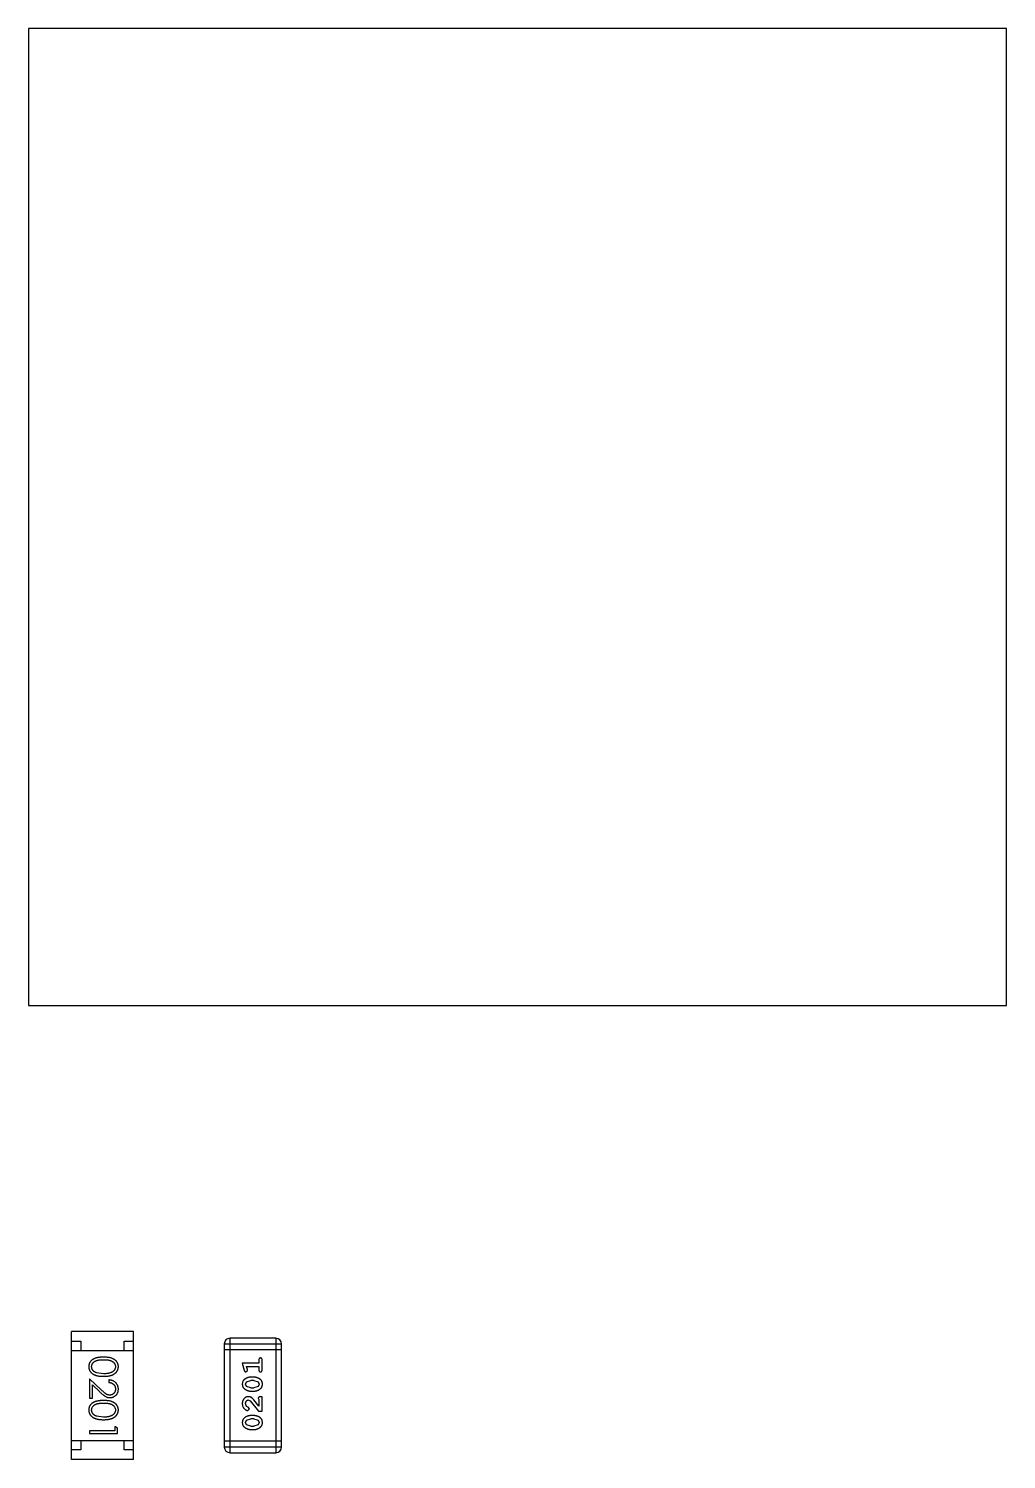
# Model space of a CAD drawing. Header units: inches. Extents: x 246 to 500, y -220 to -17.
# Drawn here: x 443.15 to 448.35, y -162.51 to -154.9 of the extents above; entities that cross this region are included whole.
import ezdxf

# ---------------------------------------------------------------- set-up
doc = ezdxf.new("R2010")
doc.units = ezdxf.units.IN
doc.header["$LTSCALE"] = 1.21
doc.header["$MEASUREMENT"] = 0
doc.layers.get('0').update_dxf_attribs({"linetype": 'CONTINUOUS'})

msp = doc.modelspace()

# ---------------------------------------------------------------- linework, layer by layer
at = {"color": 7, "linetype": 'Continuous'}
for p, q in [((448.3469, -154.8986), (443.1469, -154.8986)), ((443.1469, -154.8986), (443.1469, -160.0986)), ((448.3469, -160.0986), (448.3469, -154.8986)), ((443.1469, -160.0986), (448.3469, -160.0986)), ((443.705, -161.8335), (443.375, -161.8335)), ((443.375, -162.5135), (443.375, -161.8335)), ((443.375, -161.8835), (443.425, -161.8835)), ((443.425, -161.8835), (443.425, -161.9335)), ((443.655, -161.8835), (443.705, -161.8835)), ((443.655, -161.9335), (443.655, -161.8835)), ((443.705, -162.5135), (443.705, -161.8335)), ((444.4619, -161.8688), (444.218, -161.8688)), ((444.218, -162.4784), (444.218, -161.8688)), ((444.4619, -161.8688), (444.4619, -162.4784)), ((443.375, -161.9335), (443.705, -161.9335)), ((444.1876, -161.8993), (444.4924, -161.8993)), ((444.1876, -161.8993), (444.1876, -162.4479)), ((444.4924, -161.9298), (444.1876, -161.9298)), ((444.4924, -162.4479), (444.4924, -161.8993)), ((444.3714, -162.0021), (444.2833, -162.0021)), ((444.2833, -162.0021), (444.2932, -162.0387)), ((444.3024, -162.0477), (444.3116, -162.0399)), ((444.3064, -162.0194), (444.3714, -162.0194)), ((444.3106, -162.0344), (444.3064, -162.0194)), ((444.3116, -162.0399), (444.3106, -162.0344)), ((444.3714, -161.9848), (444.3714, -162.0021)), ((444.3714, -162.0194), (444.3714, -162.0367)), ((444.3887, -162.0367), (444.3887, -161.9848)), ((443.5324, -162.1431), (443.4703, -162.085)), ((443.4703, -162.085), (443.4703, -162.1869)), ((443.4857, -162.1171), (443.5257, -162.1546)), ((443.4857, -162.1869), (443.4857, -162.1171)), ((443.5453, -162.058), (443.5076, -162.0524)), ((443.5741, -162.0907), (443.5741, -162.1042)), ((444.3006, -162.1131), (444.3059, -162.1009)), ((444.3064, -162.1254), (444.3006, -162.1131)), ((444.3059, -162.1009), (444.3282, -162.0934)), ((444.3457, -162.0761), (444.3279, -162.0761)), ((444.3454, -162.0934), (444.3282, -162.0934)), ((444.3454, -162.0934), (444.3672, -162.1006)), ((444.3672, -162.1006), (444.373, -162.1129)), ((444.373, -162.1129), (444.3677, -162.125)), ((443.4703, -162.1869), (443.4857, -162.1869)), ((444.3282, -162.1327), (444.3064, -162.1254)), ((444.3152, -162.1972), (444.3249, -162.202)), ((444.3279, -162.15), (444.3457, -162.15)), ((444.3282, -162.1327), (444.3454, -162.1327)), ((444.3714, -162.2302), (444.3444, -162.1967)), ((444.3677, -162.125), (444.3454, -162.1327)), ((444.3683, -162.1885), (444.3714, -162.194)), ((444.3714, -162.194), (444.3714, -162.2302)), ((444.3887, -162.1799), (444.3809, -162.1799)), ((444.3887, -162.257), (444.3887, -162.1799)), ((444.306, -162.2316), (444.3006, -162.2167)), ((444.3145, -162.2365), (444.306, -162.2316)), ((444.3126, -162.2538), (444.3211, -162.245)), ((444.3211, -162.245), (444.3145, -162.2365)), ((444.3249, -162.202), (444.3698, -162.257)), ((444.3698, -162.257), (444.3887, -162.257)), ((443.5453, -162.2888), (443.5076, -162.2831)), ((443.6203, -162.3476), (443.6049, -162.3388)), ((443.6049, -162.3388), (443.6049, -162.3619)), ((443.6203, -162.3753), (443.6203, -162.3476)), ((444.3006, -162.3176), (444.3059, -162.3054)), ((444.3064, -162.33), (444.3006, -162.3176)), ((444.3059, -162.3054), (444.3282, -162.2979)), ((444.3282, -162.3372), (444.3064, -162.33)), ((444.3457, -162.2806), (444.3279, -162.2806)), ((444.3454, -162.2979), (444.3282, -162.2979)), ((444.3282, -162.3372), (444.3454, -162.3372)), ((444.3454, -162.2979), (444.3672, -162.3051)), ((444.3677, -162.3296), (444.3454, -162.3372)), ((444.3672, -162.3051), (444.373, -162.3174)), ((444.373, -162.3174), (444.3677, -162.3296)), ((443.375, -162.4135), (443.705, -162.4135)), ((443.425, -162.4135), (443.425, -162.4635)), ((443.6049, -162.3619), (443.4703, -162.3619)), ((443.4703, -162.3619), (443.4703, -162.3753)), ((443.4703, -162.3753), (443.6203, -162.3753)), ((443.655, -162.4635), (443.655, -162.4135)), ((444.4924, -162.4174), (444.1876, -162.4174)), ((444.3279, -162.3545), (444.3457, -162.3545)), ((443.425, -162.4635), (443.375, -162.4635)), ((443.705, -162.4635), (443.655, -162.4635)), ((444.4924, -162.4479), (444.1876, -162.4479)), ((444.218, -162.4784), (444.4619, -162.4784)), ((443.705, -162.5135), (443.375, -162.5135))]:
    msp.add_line(p, q, dxfattribs=at)
for centre, start, end in [((444.218, -161.8993), 89.9999, 179.9999), ((444.4619, -161.8993), 359.9999, 89.9999), ((444.218, -162.4479), 179.9999, 269.9999), ((444.4619, -162.4479), 269.9999, 359.9999)]:
    msp.add_arc(centre, 0.0305, start, end, dxfattribs=at)
for points, knots in [([(443.5452, -161.9696), (443.5428, -161.9696), (443.5382, -161.9696), (443.5314, -161.9699), (443.5251, -161.9704), (443.5191, -161.9711), (443.5136, -161.972), (443.5084, -161.9731), (443.5037, -161.9744), (443.4994, -161.9759), (443.4954, -161.9776), (443.4917, -161.9795), (443.4882, -161.9815), (443.485, -161.9837), (443.482, -161.986), (443.4793, -161.9884), (443.4769, -161.9911), (443.4747, -161.9939), (443.4727, -161.9968), (443.4711, -161.9998), (443.4696, -162.0029), (443.4685, -162.0061), (443.4676, -162.0094), (443.4669, -162.0127), (443.4665, -162.0162), (443.4665, -162.0185), (443.4664, -162.0197)], [0, 0, 0, 0, 0.068113, 0.132564, 0.193427, 0.250218, 0.303569, 0.353576, 0.400235, 0.443586, 0.484619, 0.524292, 0.56238, 0.599049, 0.63494, 0.669782, 0.704009, 0.737842, 0.771098, 0.803896, 0.836415, 0.868639, 0.900715, 0.933378, 0.966213, 1, 1, 1, 1]), ([(443.4664, -162.0197), (443.4664, -162.0209), (443.4665, -162.0233), (443.4669, -162.0268), (443.4676, -162.0302), (443.4685, -162.0336), (443.4697, -162.0368), (443.4712, -162.04), (443.4729, -162.0431), (443.4749, -162.0461), (443.4772, -162.049), (443.4797, -162.0518), (443.4825, -162.0544), (443.4855, -162.0568), (443.4888, -162.059), (443.4924, -162.0611), (443.4962, -162.063), (443.5003, -162.0648), (443.5046, -162.0664), (443.5094, -162.0677), (443.5145, -162.0689), (443.5199, -162.0699), (443.5257, -162.0706), (443.5319, -162.0711), (443.5385, -162.0714), (443.5429, -162.0715), (443.5452, -162.0715)], [0, 0, 0, 0, 0.033824, 0.067298, 0.10028, 0.133019, 0.165736, 0.198792, 0.232372, 0.266409, 0.301016, 0.336196, 0.371972, 0.408574, 0.446394, 0.485225, 0.525372, 0.567224, 0.611081, 0.65775, 0.70702, 0.759235, 0.814484, 0.873227, 0.934937, 1, 1, 1, 1]), ([(443.4818, -162.0202), (443.4819, -162.0185), (443.4821, -162.0152), (443.4834, -162.0103), (443.4854, -162.0056), (443.4878, -162.0018), (443.4901, -161.999), (443.492, -161.9969), (443.4942, -161.995), (443.4965, -161.9933), (443.499, -161.9916), (443.5017, -161.9902), (443.5046, -161.9888), (443.5077, -161.9876), (443.5111, -161.9865), (443.5149, -161.9856), (443.5191, -161.9848), (443.5236, -161.9841), (443.5285, -161.9837), (443.5337, -161.9833), (443.5394, -161.983), (443.5433, -161.983), (443.5453, -161.983)], [0, 0, 0, 0, 0.060034, 0.120278, 0.182348, 0.247919, 0.281641, 0.315701, 0.350322, 0.385703, 0.421819, 0.459196, 0.497866, 0.538301, 0.58121, 0.628183, 0.679403, 0.734699, 0.794074, 0.858416, 0.927049, 1, 1, 1, 1]), ([(443.5076, -162.0524), (443.5065, -162.052), (443.5045, -162.0512), (443.5015, -162.0499), (443.4988, -162.0484), (443.4963, -162.0468), (443.494, -162.0451), (443.4918, -162.0432), (443.4899, -162.0412), (443.4877, -162.0384), (443.4853, -162.0347), (443.4833, -162.03), (443.482, -162.0252), (443.4819, -162.0218), (443.4818, -162.0202)], [0, 0, 0, 0, 0.075949, 0.148549, 0.218996, 0.286119, 0.351826, 0.416074, 0.478265, 0.540325, 0.660405, 0.774606, 0.887187, 1, 1, 1, 1]), ([(443.6241, -162.0197), (443.6241, -162.0185), (443.6241, -162.0162), (443.6237, -162.0127), (443.623, -162.0094), (443.6221, -162.0061), (443.6209, -162.0029), (443.6194, -161.9998), (443.6177, -161.9967), (443.6158, -161.9938), (443.6135, -161.991), (443.6111, -161.9883), (443.6084, -161.9858), (443.6054, -161.9835), (443.6022, -161.9814), (443.5988, -161.9793), (443.5951, -161.9775), (443.5911, -161.9758), (443.5868, -161.9744), (443.5821, -161.9731), (443.577, -161.972), (443.5714, -161.9711), (443.5655, -161.9704), (443.5591, -161.9699), (443.5523, -161.9696), (443.5476, -161.9696), (443.5452, -161.9696)], [0, 0, 0, 0, 0.033742, 0.066533, 0.099153, 0.13154, 0.164087, 0.196563, 0.229707, 0.263315, 0.297504, 0.331686, 0.366482, 0.4021, 0.438958, 0.476748, 0.515985, 0.556589, 0.599519, 0.645765, 0.695487, 0.748721, 0.805687, 0.866754, 0.931405, 1, 1, 1, 1]), ([(443.5452, -162.0715), (443.5475, -162.0715), (443.552, -162.0714), (443.5586, -162.0711), (443.5648, -162.0706), (443.5706, -162.0698), (443.5761, -162.0689), (443.5812, -162.0677), (443.586, -162.0663), (443.5904, -162.0647), (443.5945, -162.0629), (443.5983, -162.061), (443.6019, -162.0589), (443.6052, -162.0566), (443.6082, -162.0542), (443.611, -162.0516), (443.6135, -162.0489), (443.6157, -162.046), (443.6177, -162.0431), (443.6194, -162.04), (443.6209, -162.0368), (443.6221, -162.0336), (443.623, -162.0302), (443.6237, -162.0268), (443.6241, -162.0233), (443.6241, -162.0209), (443.6241, -162.0197)], [0, 0, 0, 0, 0.065278, 0.127205, 0.186168, 0.241675, 0.294115, 0.343609, 0.390387, 0.434463, 0.476646, 0.517002, 0.555936, 0.593716, 0.630057, 0.665601, 0.700745, 0.734917, 0.768681, 0.802087, 0.834849, 0.867433, 0.900138, 0.932806, 0.966212, 1, 1, 1, 1]), ([(443.5453, -161.983), (443.5473, -161.983), (443.5512, -161.983), (443.5569, -161.9833), (443.5621, -161.9836), (443.567, -161.9842), (443.5716, -161.9848), (443.5757, -161.9856), (443.5795, -161.9865), (443.5829, -161.9876), (443.586, -161.9888), (443.5889, -161.9902), (443.5916, -161.9917), (443.5941, -161.9933), (443.5964, -161.9951), (443.5986, -161.997), (443.6005, -161.999), (443.6027, -162.0018), (443.6051, -162.0056), (443.6072, -162.0103), (443.6085, -162.0152), (443.6087, -162.0185), (443.6087, -162.0202)], [0, 0, 0, 0, 0.073302, 0.142286, 0.206253, 0.266017, 0.321612, 0.372532, 0.419497, 0.462398, 0.502825, 0.541489, 0.579034, 0.615143, 0.650298, 0.684912, 0.718701, 0.752189, 0.817245, 0.879117, 0.939613, 1, 1, 1, 1]), ([(443.6087, -162.0202), (443.6087, -162.0218), (443.6085, -162.0251), (443.6072, -162.0299), (443.6051, -162.0346), (443.6028, -162.0384), (443.6005, -162.0412), (443.5985, -162.0433), (443.5962, -162.0452), (443.5938, -162.047), (443.591, -162.0487), (443.5881, -162.0503), (443.5849, -162.0517), (443.5815, -162.053), (443.5778, -162.0542), (443.5739, -162.0553), (443.5697, -162.0561), (443.5653, -162.0568), (443.5607, -162.0573), (443.5558, -162.0578), (443.5506, -162.058), (443.5471, -162.058), (443.5453, -162.058)], [0, 0, 0, 0, 0.059689, 0.119507, 0.181075, 0.246162, 0.279894, 0.314468, 0.350403, 0.387474, 0.426147, 0.466624, 0.508745, 0.553328, 0.600058, 0.649177, 0.700552, 0.754894, 0.811825, 0.871514, 0.934319, 1, 1, 1, 1]), ([(444.2932, -162.0387), (444.2935, -162.0395), (444.2939, -162.0411), (444.2948, -162.0432), (444.2957, -162.0448), (444.2967, -162.046), (444.2979, -162.0468), (444.2992, -162.0473), (444.3007, -162.0477), (444.3018, -162.0477), (444.3024, -162.0477)], [0, 0, 0, 0, 0.187321, 0.344927, 0.475328, 0.579604, 0.674244, 0.773631, 0.882025, 1, 1, 1, 1]), ([(444.3801, -161.9738), (444.3795, -161.9738), (444.3783, -161.9739), (444.3766, -161.9744), (444.3751, -161.9752), (444.3738, -161.9764), (444.3727, -161.978), (444.3719, -161.9799), (444.3715, -161.9822), (444.3714, -161.9839), (444.3714, -161.9848)], [0, 0, 0, 0, 0.11517, 0.223509, 0.328254, 0.438012, 0.553651, 0.682263, 0.830856, 1, 1, 1, 1]), ([(444.3714, -162.0367), (444.3714, -162.0376), (444.3715, -162.0393), (444.3719, -162.0416), (444.3727, -162.0436), (444.3738, -162.0452), (444.3751, -162.0463), (444.3766, -162.0471), (444.3783, -162.0476), (444.3795, -162.0477), (444.3801, -162.0477)], [0, 0, 0, 0, 0.169102, 0.317658, 0.446239, 0.563118, 0.671828, 0.776546, 0.884858, 1, 1, 1, 1]), ([(444.3887, -161.9848), (444.3887, -161.9839), (444.3887, -161.9822), (444.3882, -161.9799), (444.3875, -161.978), (444.3864, -161.9764), (444.3851, -161.9752), (444.3835, -161.9744), (444.3819, -161.9739), (444.3807, -161.9738), (444.3801, -161.9738)], [0, 0, 0, 0, 0.169012, 0.317488, 0.445429, 0.560977, 0.67065, 0.776666, 0.88492, 1, 1, 1, 1]), ([(444.3801, -162.0477), (444.3807, -162.0477), (444.3819, -162.0476), (444.3835, -162.0471), (444.3851, -162.0463), (444.3864, -162.0452), (444.3875, -162.0436), (444.3882, -162.0416), (444.3887, -162.0393), (444.3887, -162.0376), (444.3887, -162.0367)], [0, 0, 0, 0, 0.115051, 0.223278, 0.329269, 0.437893, 0.554681, 0.682591, 0.83103, 1, 1, 1, 1]), ([(443.6241, -162.1396), (443.6241, -162.138), (443.624, -162.1347), (443.6233, -162.1298), (443.6222, -162.1252), (443.6207, -162.1208), (443.6187, -162.1166), (443.6163, -162.1126), (443.6134, -162.1087), (443.6101, -162.1052), (443.6065, -162.1019), (443.6026, -162.099), (443.5984, -162.0966), (443.594, -162.0946), (443.5894, -162.0929), (443.5845, -162.0918), (443.5794, -162.091), (443.5759, -162.0908), (443.5741, -162.0907)], [0, 0, 0, 0, 0.06445, 0.126725, 0.187421, 0.247417, 0.306749, 0.366595, 0.427749, 0.490235, 0.553031, 0.614805, 0.676505, 0.738096, 0.801021, 0.864897, 0.931209, 1, 1, 1, 1]), ([(443.5741, -162.1042), (443.5755, -162.1043), (443.5781, -162.1046), (443.5818, -162.1053), (443.5854, -162.1062), (443.5887, -162.1075), (443.5918, -162.109), (443.5947, -162.1107), (443.5973, -162.1127), (443.5997, -162.115), (443.6018, -162.1175), (443.6037, -162.1201), (443.6052, -162.1229), (443.6065, -162.1258), (443.6075, -162.1289), (443.6082, -162.1321), (443.6086, -162.1355), (443.6087, -162.1378), (443.6087, -162.139)], [0, 0, 0, 0, 0.073648, 0.143686, 0.210962, 0.275557, 0.338064, 0.399311, 0.4594, 0.51934, 0.579024, 0.637809, 0.695959, 0.754122, 0.813113, 0.873453, 0.935561, 1, 1, 1, 1]), ([(444.3279, -162.0761), (444.3269, -162.0761), (444.3247, -162.0761), (444.3215, -162.0764), (444.3184, -162.0769), (444.3153, -162.0776), (444.3122, -162.0785), (444.3092, -162.0796), (444.3063, -162.0809), (444.3034, -162.0824), (444.3006, -162.084), (444.2981, -162.0857), (444.2958, -162.0873), (444.2937, -162.089), (444.2918, -162.0907), (444.2902, -162.0924), (444.2887, -162.0942), (444.2872, -162.0965), (444.2856, -162.0997), (444.2843, -162.1039), (444.2835, -162.1084), (444.2834, -162.1116), (444.2833, -162.1132)], [0, 0, 0, 0, 0.049855, 0.099516, 0.148482, 0.19758, 0.246804, 0.296268, 0.346517, 0.397047, 0.446826, 0.49336, 0.537801, 0.579207, 0.617974, 0.654833, 0.689171, 0.722088, 0.786392, 0.853518, 0.924186, 1, 1, 1, 1]), ([(444.2833, -162.1132), (444.2834, -162.1146), (444.2834, -162.1174), (444.2841, -162.1215), (444.2853, -162.1254), (444.2868, -162.1289), (444.2889, -162.1322), (444.2914, -162.1353), (444.2944, -162.1381), (444.2978, -162.1405), (444.3014, -162.1427), (444.3051, -162.1447), (444.3088, -162.1463), (444.3125, -162.1477), (444.3163, -162.1487), (444.3202, -162.1495), (444.324, -162.1499), (444.3266, -162.15), (444.3279, -162.15)], [0, 0, 0, 0, 0.06692, 0.130834, 0.19258, 0.252759, 0.312631, 0.373411, 0.436359, 0.501894, 0.568244, 0.632472, 0.69556, 0.757163, 0.818592, 0.878885, 0.939235, 1, 1, 1, 1]), ([(444.3903, -162.113), (444.3903, -162.1115), (444.3902, -162.1087), (444.3895, -162.1046), (444.3883, -162.1008), (444.3868, -162.0972), (444.3847, -162.0939), (444.3822, -162.0908), (444.3793, -162.088), (444.3759, -162.0856), (444.3723, -162.0834), (444.3686, -162.0814), (444.3649, -162.0798), (444.3611, -162.0784), (444.3573, -162.0774), (444.3535, -162.0766), (444.3496, -162.0761), (444.347, -162.0761), (444.3457, -162.0761)], [0, 0, 0, 0, 0.067217, 0.131051, 0.19272, 0.252824, 0.312745, 0.373449, 0.436041, 0.501494, 0.567761, 0.632087, 0.695096, 0.757109, 0.817993, 0.878657, 0.939311, 1, 1, 1, 1]), ([(444.3457, -162.15), (444.3468, -162.15), (444.3489, -162.1499), (444.3521, -162.1496), (444.3552, -162.1492), (444.3583, -162.1484), (444.3613, -162.1476), (444.3643, -162.1464), (444.3673, -162.1452), (444.3702, -162.1437), (444.3729, -162.1421), (444.3754, -162.1405), (444.3777, -162.1389), (444.3799, -162.1372), (444.3817, -162.1355), (444.3834, -162.1338), (444.3848, -162.1321), (444.3864, -162.1297), (444.388, -162.1265), (444.3893, -162.1223), (444.3902, -162.1178), (444.3902, -162.1146), (444.3903, -162.113)], [0, 0, 0, 0, 0.049886, 0.09882, 0.148132, 0.19689, 0.246038, 0.295176, 0.345305, 0.395692, 0.445312, 0.491875, 0.535813, 0.577009, 0.616081, 0.652689, 0.687585, 0.720206, 0.785062, 0.85223, 0.923759, 1, 1, 1, 1]), ([(443.5257, -162.1546), (443.5273, -162.156), (443.5302, -162.1588), (443.5346, -162.1628), (443.5387, -162.1663), (443.5426, -162.1695), (443.5462, -162.1724), (443.5496, -162.1748), (443.5527, -162.1769), (443.5566, -162.1793), (443.5613, -162.1816), (443.5672, -162.1835), (443.5733, -162.1847), (443.5774, -162.1849), (443.5795, -162.185)], [0, 0, 0, 0, 0.09953, 0.192079, 0.277712, 0.357454, 0.429648, 0.495771, 0.555538, 0.608657, 0.707578, 0.804328, 0.901298, 1, 1, 1, 1]), ([(443.5783, -162.1715), (443.5767, -162.1714), (443.5735, -162.1713), (443.5687, -162.1703), (443.564, -162.1686), (443.5602, -162.1666), (443.5571, -162.1645), (443.5544, -162.1627), (443.5515, -162.1603), (443.5482, -162.1577), (443.5447, -162.1546), (443.5408, -162.1511), (443.5367, -162.1473), (443.5338, -162.1445), (443.5324, -162.1431)], [0, 0, 0, 0, 0.088014, 0.174976, 0.2638, 0.355443, 0.406413, 0.465519, 0.533076, 0.609353, 0.693899, 0.787171, 0.889197, 1, 1, 1, 1]), ([(443.6087, -162.139), (443.6087, -162.1401), (443.6087, -162.1423), (443.6082, -162.1455), (443.6075, -162.1486), (443.6065, -162.1516), (443.6053, -162.1544), (443.6037, -162.1571), (443.6019, -162.1597), (443.5998, -162.1621), (443.5975, -162.1643), (443.5951, -162.1662), (443.5926, -162.1678), (443.5899, -162.1692), (443.5872, -162.1702), (443.5843, -162.1709), (443.5814, -162.1714), (443.5794, -162.1715), (443.5783, -162.1715)], [0, 0, 0, 0, 0.068027, 0.133505, 0.19695, 0.26027, 0.322741, 0.384982, 0.448465, 0.513424, 0.578224, 0.640011, 0.700094, 0.760067, 0.819012, 0.877878, 0.938035, 1, 1, 1, 1]), ([(443.5795, -162.185), (443.581, -162.1849), (443.5839, -162.1848), (443.5882, -162.1843), (443.5924, -162.1832), (443.5964, -162.1819), (443.6003, -162.1801), (443.604, -162.1779), (443.6075, -162.1754), (443.6109, -162.1725), (443.614, -162.1693), (443.6167, -162.1657), (443.619, -162.162), (443.6209, -162.158), (443.6223, -162.1537), (443.6234, -162.1492), (443.624, -162.1445), (443.6241, -162.1413), (443.6241, -162.1396)], [0, 0, 0, 0, 0.06271, 0.123347, 0.183401, 0.242828, 0.302097, 0.36242, 0.423725, 0.487032, 0.550491, 0.612709, 0.674265, 0.73617, 0.799211, 0.863483, 0.930525, 1, 1, 1, 1]), ([(444.3161, -162.1799), (444.315, -162.1799), (444.3128, -162.18), (444.3095, -162.1805), (444.3064, -162.1813), (444.3035, -162.1824), (444.3006, -162.1839), (444.2979, -162.1857), (444.2953, -162.1878), (444.2929, -162.1902), (444.2906, -162.1928), (444.2887, -162.1957), (444.287, -162.1987), (444.2856, -162.2019), (444.2846, -162.2053), (444.2838, -162.2089), (444.2834, -162.2127), (444.2833, -162.2152), (444.2833, -162.2166)], [0, 0, 0, 0, 0.060981, 0.120256, 0.178148, 0.236115, 0.293993, 0.352864, 0.413358, 0.476056, 0.539296, 0.602396, 0.665116, 0.728325, 0.792919, 0.859317, 0.928302, 1, 1, 1, 1]), ([(444.3006, -162.2167), (444.3007, -162.2153), (444.3008, -162.2126), (444.3016, -162.2088), (444.303, -162.2054), (444.3049, -162.2025), (444.3072, -162.2002), (444.3096, -162.1984), (444.3123, -162.1974), (444.3142, -162.1973), (444.3152, -162.1972)], [0, 0, 0, 0, 0.156344, 0.299348, 0.4327, 0.561, 0.682299, 0.791883, 0.89611, 1, 1, 1, 1]), ([(444.3444, -162.1967), (444.3436, -162.1958), (444.3421, -162.1941), (444.3399, -162.1917), (444.3378, -162.1896), (444.3358, -162.1877), (444.3339, -162.1861), (444.3322, -162.1848), (444.3305, -162.1836), (444.3285, -162.1825), (444.3259, -162.1814), (444.3227, -162.1805), (444.3195, -162.18), (444.3172, -162.1799), (444.3161, -162.1799)], [0, 0, 0, 0, 0.103002, 0.197728, 0.285279, 0.365235, 0.437224, 0.502446, 0.560545, 0.611446, 0.707576, 0.80349, 0.900532, 1, 1, 1, 1]), ([(444.3809, -162.1799), (444.3798, -162.1799), (444.3778, -162.1799), (444.3751, -162.1804), (444.3729, -162.1811), (444.3711, -162.1821), (444.3698, -162.1834), (444.3689, -162.185), (444.3683, -162.1867), (444.3683, -162.1879), (444.3683, -162.1885)], [0, 0, 0, 0, 0.1844, 0.34094, 0.473574, 0.586824, 0.690029, 0.789175, 0.890445, 1, 1, 1, 1]), ([(443.5452, -162.2003), (443.5428, -162.2004), (443.5382, -162.2004), (443.5314, -162.2007), (443.5251, -162.2012), (443.5191, -162.2019), (443.5136, -162.2028), (443.5084, -162.2039), (443.5037, -162.2052), (443.4994, -162.2067), (443.4954, -162.2084), (443.4917, -162.2103), (443.4882, -162.2123), (443.485, -162.2144), (443.482, -162.2167), (443.4793, -162.2192), (443.4769, -162.2219), (443.4747, -162.2247), (443.4727, -162.2276), (443.4711, -162.2306), (443.4696, -162.2337), (443.4685, -162.2369), (443.4676, -162.2402), (443.4669, -162.2435), (443.4665, -162.247), (443.4665, -162.2493), (443.4664, -162.2505)], [0, 0, 0, 0, 0.068113, 0.132564, 0.193427, 0.250218, 0.303569, 0.353576, 0.400235, 0.443586, 0.484619, 0.524292, 0.56238, 0.599049, 0.63494, 0.669782, 0.704009, 0.737842, 0.771098, 0.803896, 0.836415, 0.868639, 0.900715, 0.933378, 0.966213, 1, 1, 1, 1]), ([(443.4664, -162.2505), (443.4664, -162.2517), (443.4665, -162.2541), (443.4669, -162.2576), (443.4676, -162.261), (443.4685, -162.2644), (443.4697, -162.2676), (443.4712, -162.2708), (443.4729, -162.2739), (443.4749, -162.2769), (443.4772, -162.2798), (443.4797, -162.2825), (443.4825, -162.2851), (443.4855, -162.2875), (443.4888, -162.2898), (443.4924, -162.2919), (443.4962, -162.2938), (443.5003, -162.2956), (443.5046, -162.2972), (443.5094, -162.2985), (443.5145, -162.2997), (443.5199, -162.3006), (443.5257, -162.3013), (443.5319, -162.3019), (443.5385, -162.3022), (443.5429, -162.3022), (443.5452, -162.3023)], [0, 0, 0, 0, 0.033824, 0.067298, 0.10028, 0.133019, 0.165736, 0.198792, 0.232372, 0.266409, 0.301016, 0.336196, 0.371972, 0.408574, 0.446394, 0.485225, 0.525372, 0.567224, 0.611081, 0.65775, 0.70702, 0.759235, 0.814484, 0.873227, 0.934937, 1, 1, 1, 1]), ([(443.4818, -162.2509), (443.4819, -162.2493), (443.4821, -162.246), (443.4834, -162.2411), (443.4854, -162.2364), (443.4878, -162.2326), (443.4901, -162.2298), (443.492, -162.2277), (443.4942, -162.2258), (443.4965, -162.224), (443.499, -162.2224), (443.5017, -162.2209), (443.5046, -162.2196), (443.5077, -162.2183), (443.5111, -162.2172), (443.5149, -162.2163), (443.5191, -162.2156), (443.5236, -162.2149), (443.5285, -162.2144), (443.5337, -162.2141), (443.5394, -162.2138), (443.5433, -162.2138), (443.5453, -162.2138)], [0, 0, 0, 0, 0.060034, 0.120278, 0.182348, 0.247919, 0.281641, 0.315701, 0.350322, 0.385703, 0.421819, 0.459196, 0.497866, 0.538301, 0.58121, 0.628183, 0.679403, 0.734699, 0.794074, 0.858416, 0.927049, 1, 1, 1, 1]), ([(443.5076, -162.2831), (443.5065, -162.2827), (443.5045, -162.282), (443.5015, -162.2806), (443.4988, -162.2792), (443.4963, -162.2776), (443.494, -162.2758), (443.4918, -162.274), (443.4899, -162.272), (443.4877, -162.2692), (443.4853, -162.2655), (443.4833, -162.2608), (443.482, -162.2559), (443.4819, -162.2526), (443.4818, -162.2509)], [0, 0, 0, 0, 0.075949, 0.148549, 0.218996, 0.286119, 0.351826, 0.416074, 0.478265, 0.540325, 0.660405, 0.774606, 0.887187, 1, 1, 1, 1]), ([(443.6241, -162.2505), (443.6241, -162.2493), (443.6241, -162.247), (443.6237, -162.2435), (443.623, -162.2401), (443.6221, -162.2369), (443.6209, -162.2336), (443.6194, -162.2305), (443.6177, -162.2275), (443.6158, -162.2245), (443.6135, -162.2217), (443.6111, -162.2191), (443.6084, -162.2166), (443.6054, -162.2143), (443.6022, -162.2121), (443.5988, -162.2101), (443.5951, -162.2083), (443.5911, -162.2066), (443.5868, -162.2051), (443.5821, -162.2038), (443.577, -162.2027), (443.5714, -162.2019), (443.5655, -162.2012), (443.5591, -162.2007), (443.5523, -162.2004), (443.5476, -162.2004), (443.5452, -162.2003)], [0, 0, 0, 0, 0.033742, 0.066533, 0.099153, 0.13154, 0.164087, 0.196563, 0.229707, 0.263315, 0.297504, 0.331686, 0.366482, 0.4021, 0.438958, 0.476748, 0.515985, 0.556589, 0.599519, 0.645765, 0.695487, 0.748721, 0.805687, 0.866754, 0.931405, 1, 1, 1, 1]), ([(443.5452, -162.3023), (443.5475, -162.3022), (443.552, -162.3022), (443.5586, -162.3019), (443.5648, -162.3014), (443.5706, -162.3006), (443.5761, -162.2997), (443.5812, -162.2985), (443.586, -162.2971), (443.5904, -162.2955), (443.5945, -162.2937), (443.5983, -162.2918), (443.6019, -162.2896), (443.6052, -162.2874), (443.6082, -162.285), (443.611, -162.2824), (443.6135, -162.2797), (443.6157, -162.2768), (443.6177, -162.2738), (443.6194, -162.2708), (443.6209, -162.2676), (443.6221, -162.2643), (443.623, -162.261), (443.6237, -162.2576), (443.6241, -162.2541), (443.6241, -162.2517), (443.6241, -162.2505)], [0, 0, 0, 0, 0.065278, 0.127205, 0.186168, 0.241675, 0.294115, 0.343609, 0.390387, 0.434463, 0.476646, 0.517002, 0.555936, 0.593716, 0.630057, 0.665601, 0.700745, 0.734917, 0.768681, 0.802087, 0.834849, 0.867433, 0.900138, 0.932806, 0.966212, 1, 1, 1, 1]), ([(443.5453, -162.2138), (443.5473, -162.2138), (443.5512, -162.2138), (443.5569, -162.2141), (443.5621, -162.2144), (443.567, -162.2149), (443.5716, -162.2155), (443.5757, -162.2164), (443.5795, -162.2173), (443.5829, -162.2184), (443.586, -162.2196), (443.5889, -162.221), (443.5916, -162.2225), (443.5941, -162.2241), (443.5964, -162.2258), (443.5986, -162.2277), (443.6005, -162.2297), (443.6027, -162.2326), (443.6051, -162.2364), (443.6072, -162.2411), (443.6085, -162.246), (443.6087, -162.2493), (443.6087, -162.2509)], [0, 0, 0, 0, 0.073302, 0.142286, 0.206253, 0.266017, 0.321612, 0.372532, 0.419497, 0.462398, 0.502825, 0.541489, 0.579034, 0.615143, 0.650298, 0.684912, 0.718701, 0.752189, 0.817245, 0.879117, 0.939613, 1, 1, 1, 1]), ([(443.6087, -162.2509), (443.6087, -162.2526), (443.6085, -162.2559), (443.6072, -162.2607), (443.6051, -162.2654), (443.6028, -162.2691), (443.6005, -162.272), (443.5985, -162.274), (443.5962, -162.276), (443.5938, -162.2778), (443.591, -162.2795), (443.5881, -162.281), (443.5849, -162.2825), (443.5815, -162.2838), (443.5778, -162.285), (443.5739, -162.286), (443.5697, -162.2868), (443.5653, -162.2876), (443.5607, -162.2881), (443.5558, -162.2886), (443.5506, -162.2887), (443.5471, -162.2888), (443.5453, -162.2888)], [0, 0, 0, 0, 0.059689, 0.119507, 0.181075, 0.246162, 0.279894, 0.314468, 0.350403, 0.387474, 0.426147, 0.466624, 0.508745, 0.553328, 0.600058, 0.649177, 0.700552, 0.754894, 0.811825, 0.871514, 0.934319, 1, 1, 1, 1]), ([(444.2833, -162.2166), (444.2834, -162.2183), (444.2835, -162.2216), (444.2843, -162.2266), (444.2858, -162.2313), (444.2878, -162.2358), (444.2902, -162.2399), (444.2931, -162.2436), (444.2963, -162.2467), (444.2999, -162.2492), (444.3035, -162.2512), (444.3068, -162.2527), (444.3098, -162.2536), (444.3117, -162.2538), (444.3126, -162.2538)], [0, 0, 0, 0, 0.098286, 0.193983, 0.289056, 0.384352, 0.477435, 0.566197, 0.652355, 0.737986, 0.818188, 0.887401, 0.94802, 1, 1, 1, 1]), ([(444.3279, -162.2806), (444.3269, -162.2806), (444.3247, -162.2806), (444.3215, -162.2809), (444.3184, -162.2815), (444.3153, -162.2821), (444.3122, -162.283), (444.3092, -162.2842), (444.3063, -162.2855), (444.3034, -162.287), (444.3006, -162.2886), (444.2981, -162.2902), (444.2958, -162.2918), (444.2937, -162.2935), (444.2918, -162.2952), (444.2902, -162.2969), (444.2887, -162.2987), (444.2872, -162.301), (444.2856, -162.3042), (444.2843, -162.3084), (444.2835, -162.3129), (444.2834, -162.3161), (444.2833, -162.3177)], [0, 0, 0, 0, 0.049855, 0.099516, 0.148482, 0.19758, 0.246804, 0.296268, 0.346517, 0.397047, 0.446826, 0.49336, 0.537801, 0.579207, 0.617974, 0.654833, 0.689171, 0.722088, 0.786392, 0.853518, 0.924186, 1, 1, 1, 1]), ([(444.2833, -162.3177), (444.2834, -162.3191), (444.2834, -162.322), (444.2841, -162.326), (444.2853, -162.3299), (444.2868, -162.3335), (444.2889, -162.3368), (444.2914, -162.3398), (444.2944, -162.3426), (444.2978, -162.3451), (444.3014, -162.3473), (444.3051, -162.3492), (444.3088, -162.3508), (444.3125, -162.3522), (444.3163, -162.3532), (444.3202, -162.354), (444.324, -162.3544), (444.3266, -162.3545), (444.3279, -162.3545)], [0, 0, 0, 0, 0.06692, 0.130834, 0.19258, 0.252759, 0.312631, 0.373411, 0.436359, 0.501894, 0.568244, 0.632472, 0.69556, 0.757163, 0.818592, 0.878885, 0.939235, 1, 1, 1, 1]), ([(444.3903, -162.3175), (444.3903, -162.316), (444.3902, -162.3132), (444.3895, -162.3091), (444.3883, -162.3053), (444.3868, -162.3017), (444.3847, -162.2984), (444.3822, -162.2953), (444.3793, -162.2925), (444.3759, -162.2901), (444.3723, -162.2879), (444.3686, -162.2859), (444.3649, -162.2843), (444.3611, -162.2829), (444.3573, -162.2819), (444.3535, -162.2811), (444.3496, -162.2807), (444.347, -162.2806), (444.3457, -162.2806)], [0, 0, 0, 0, 0.067217, 0.131051, 0.19272, 0.252824, 0.312745, 0.373449, 0.436041, 0.501494, 0.567761, 0.632087, 0.695096, 0.757109, 0.817993, 0.878657, 0.939311, 1, 1, 1, 1]), ([(444.3457, -162.3545), (444.3468, -162.3545), (444.3489, -162.3545), (444.3521, -162.3541), (444.3552, -162.3537), (444.3583, -162.353), (444.3613, -162.3521), (444.3643, -162.351), (444.3673, -162.3497), (444.3702, -162.3482), (444.3729, -162.3466), (444.3754, -162.345), (444.3777, -162.3434), (444.3799, -162.3417), (444.3817, -162.34), (444.3834, -162.3383), (444.3848, -162.3366), (444.3864, -162.3342), (444.388, -162.3311), (444.3893, -162.3269), (444.3902, -162.3223), (444.3902, -162.3191), (444.3903, -162.3175)], [0, 0, 0, 0, 0.049886, 0.09882, 0.148132, 0.19689, 0.246038, 0.295176, 0.345305, 0.395692, 0.445312, 0.491875, 0.535813, 0.577009, 0.616081, 0.652689, 0.687585, 0.720206, 0.785062, 0.85223, 0.923759, 1, 1, 1, 1])]:
    msp.add_open_spline(points, degree=3, knots=knots, dxfattribs=at)

doc.saveas('drawing.dxf')
